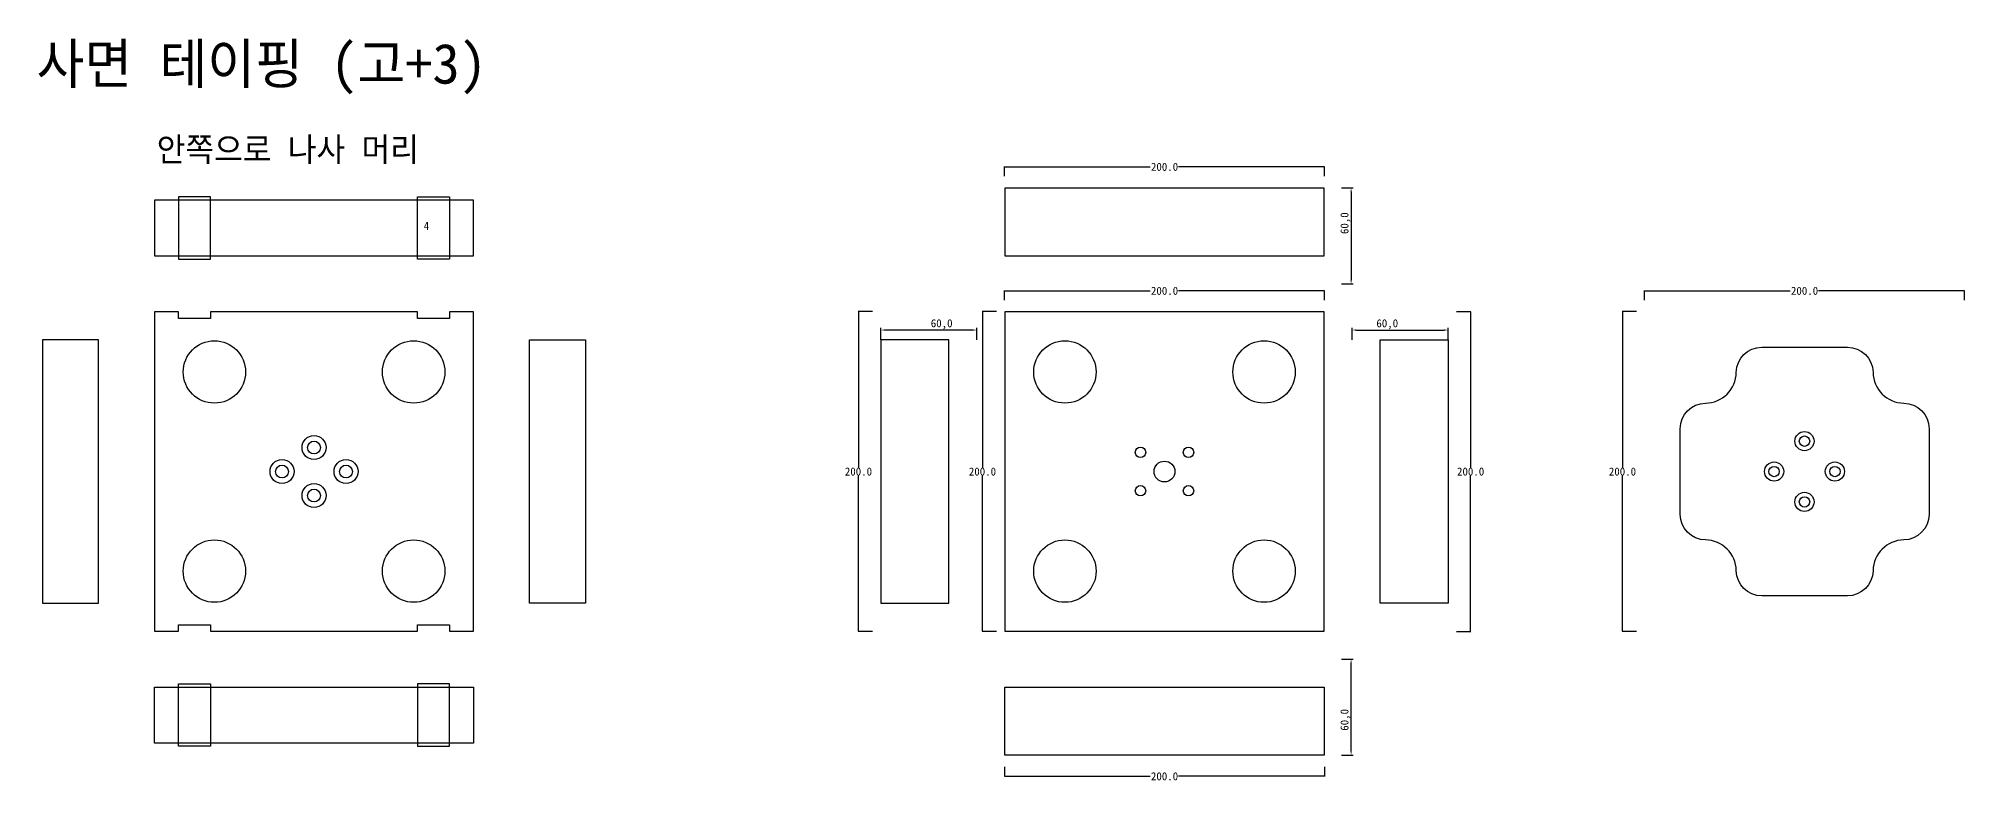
# Model space of a CAD drawing. Header units: millimetres. Extents: x 442 to 2989, y 311 to 775.
# Drawn here: x 442 to 1645, y 311 to 775 of the extents above; entities that cross this region are included whole.
import ezdxf

# ---------------------------------------------------------------- set-up
doc = ezdxf.new("R2010")
doc.units = ezdxf.units.MM
for name, color, linetype in [('TEXT', 7, 'Continuous'), ('볼트 구멍', 7, 'Continuous'), ('치구', 7, 'Continuous'), ('치수', 7, 'Continuous')]:
    doc.layers.add(name, color=color, linetype=linetype)
doc.dimstyles.new('ISO-25', dxfattribs={"dimtxt": 2.5, "dimasz": 2.5, "dimexe": 1.25, "dimexo": 0.625, "dimtad": 1, "dimtxsty": 'Standard', "dimcen": 2.5, "dimadec": 0, "dimazin": 0, "dimtfac": 1, "dimtmove": 0, "dimatfit": 3, "dimfxl": 0, "dimarcsym": 0})
doc.dimstyles.get("Standard").update_dxf_attribs({"dimtxt": 7, "dimasz": 0.18, "dimexe": 0.18, "dimexo": 0.0625, "dimgap": 0.09, "dimtad": 0, "dimtih": 1, "dimtoh": 1, "dimdec": 1, "dimzin": 0, "dimdsep": 46, "dimtxsty": 'Standard', "dimcen": 0.09, "dimadec": 0, "dimazin": 0, "dimtfac": 1, "dimtdec": 1, "dimtofl": 0, "dimtmove": 0, "dimatfit": 3, "dimfxl": 0, "dimtolj": 1, "dimtzin": 0, "dimarcsym": 0})

# ---------------------------------------------------------------- blocks, each defined once
blk = doc.blocks.new('*D29')
at = {"layer": 'Defpoints', "color": 0}
for p in [(1327.7, 604.3), (1327.7, 404.3), (1336.7, 404.3)]:
    blk.add_point(p, dxfattribs=at)
at = {"layer": '치수', "color": 0, "lineweight": -2}
for p, q in [((1327.8, 604.3), (1336.8, 604.3)), ((1336.7, 604.2), (1336.7, 506.9)), ((1336.7, 404.5), (1336.7, 501.7)), ((1327.8, 404.3), (1336.8, 404.3))]:
    blk.add_line(p, q, dxfattribs=at)
at = {"layer": '치수', "color": 0}
for points in [[(1336.6, 604.2), (1336.7, 604.2), (1336.7, 604.3)], [(1336.6, 404.5), (1336.7, 404.5), (1336.7, 404.3)]]:
    blk.add_solid(points, dxfattribs=at)
at = {"layer": '치수', "color": 0, "insert": (1336.7, 504.3), "char_height": 5, "attachment_point": 5}
blk.add_mtext('\\A1;200.0', dxfattribs=at)
blk = doc.blocks.new('*D30')
at = {"layer": 'Defpoints', "color": 0}
for p in [(1255.2, 387.1), (1262, 387.1), (1255.2, 327.1)]:
    blk.add_point(p, dxfattribs=at)
at = {"layer": '치수', "color": 0, "lineweight": -2}
for p, q in [((1255.9, 387.1), (1263.3, 387.1)), ((1262, 329.6), (1262, 384.6)), ((1255.9, 327.1), (1263.3, 327.1))]:
    blk.add_line(p, q, dxfattribs=at)
at = {"layer": '치수', "color": 0}
for points in [[(1261.6, 384.6), (1262.4, 384.6), (1262, 387.1)], [(1261.6, 329.6), (1262.4, 329.6), (1262, 327.1)]]:
    blk.add_solid(points, dxfattribs=at)
at = {"layer": '치수', "color": 0, "insert": (1258.5, 349.1), "char_height": 5, "attachment_point": 5, "rotation": 90}
blk.add_mtext('60,0', dxfattribs=at)
blk = doc.blocks.new('*D31')
at = {"layer": 'Defpoints', "color": 0}
for p in [(1045.4, 319.7), (1245.4, 319.7), (1245.4, 313.8)]:
    blk.add_point(p, dxfattribs=at)
at = {"layer": '치수', "color": 0, "lineweight": -2}
for p, q in [((1045.4, 319.7), (1045.4, 313.7)), ((1045.5, 313.8), (1136.5, 313.8)), ((1245.2, 313.8), (1154.2, 313.8)), ((1245.4, 319.7), (1245.4, 313.7))]:
    blk.add_line(p, q, dxfattribs=at)
at = {"layer": '치수', "color": 0}
for points in [[(1045.5, 313.9), (1045.5, 313.8), (1045.4, 313.8)], [(1245.2, 313.9), (1245.2, 313.8), (1245.4, 313.8)]]:
    blk.add_solid(points, dxfattribs=at)
at = {"layer": '치수', "color": 0, "insert": (1145.4, 313.8), "char_height": 5, "attachment_point": 5}
blk.add_mtext('\\A1;200.0', dxfattribs=at)
blk = doc.blocks.new('*D32')
at = {"layer": 'Defpoints', "color": 0}
for p in [(963, 604.3), (954.1, 404.3), (963, 404.3)]:
    blk.add_point(p, dxfattribs=at)
at = {"layer": '치수', "color": 0, "lineweight": -2}
for p, q in [((962.9, 604.3), (953.9, 604.3)), ((954.1, 604.2), (954.1, 506.9)), ((954.1, 404.5), (954.1, 501.7)), ((962.9, 404.3), (953.9, 404.3))]:
    blk.add_line(p, q, dxfattribs=at)
at = {"layer": '치수', "color": 0}
for points in [[(954, 604.2), (954.1, 604.2), (954.1, 604.3)], [(954, 404.5), (954.1, 404.5), (954.1, 404.3)]]:
    blk.add_solid(points, dxfattribs=at)
at = {"layer": '치수', "color": 0, "insert": (954.1, 504.3), "char_height": 5, "attachment_point": 5}
blk.add_mtext('\\A1;200.0', dxfattribs=at)
blk = doc.blocks.new('*D33')
at = {"layer": 'Defpoints', "color": 0}
for p in [(1040.5, 604.3), (1031.6, 404.3), (1040.5, 404.3)]:
    blk.add_point(p, dxfattribs=at)
at = {"layer": '치수', "color": 0, "lineweight": -2}
for p, q in [((1040.4, 604.3), (1031.4, 604.3)), ((1031.6, 604.2), (1031.6, 506.9)), ((1031.6, 404.5), (1031.6, 501.7)), ((1040.4, 404.3), (1031.4, 404.3))]:
    blk.add_line(p, q, dxfattribs=at)
at = {"layer": '치수', "color": 0}
for points in [[(1031.5, 604.2), (1031.6, 604.2), (1031.6, 604.3)], [(1031.5, 404.5), (1031.6, 404.5), (1031.6, 404.3)]]:
    blk.add_solid(points, dxfattribs=at)
at = {"layer": '치수', "color": 0, "insert": (1031.6, 504.3), "char_height": 5, "attachment_point": 5}
blk.add_mtext('\\A1;200.0', dxfattribs=at)
blk = doc.blocks.new('*D34')
at = {"layer": 'Defpoints', "color": 0}
for p in [(1045.4, 688.9), (1245.4, 694.8), (1245.4, 688.9)]:
    blk.add_point(p, dxfattribs=at)
at = {"layer": '치수', "color": 0, "lineweight": -2}
for p, q in [((1045.4, 689), (1045.4, 695)), ((1045.5, 694.8), (1136.5, 694.8)), ((1245.2, 694.8), (1154.2, 694.8)), ((1245.4, 689), (1245.4, 695))]:
    blk.add_line(p, q, dxfattribs=at)
at = {"layer": '치수', "color": 0}
for points in [[(1045.5, 694.9), (1045.5, 694.8), (1045.4, 694.8)], [(1245.2, 694.9), (1245.2, 694.8), (1245.4, 694.8)]]:
    blk.add_solid(points, dxfattribs=at)
at = {"layer": '치수', "color": 0, "insert": (1145.4, 694.8), "char_height": 5, "attachment_point": 5}
blk.add_mtext('\\A1;200.0', dxfattribs=at)
blk = doc.blocks.new('*D35')
at = {"layer": 'Defpoints', "color": 0}
for p in [(1245.4, 617.3), (1045.4, 611.4), (1245.4, 611.4)]:
    blk.add_point(p, dxfattribs=at)
at = {"layer": '치수', "color": 0, "lineweight": -2}
for p, q in [((1045.4, 611.5), (1045.4, 617.5)), ((1045.5, 617.3), (1136.5, 617.3)), ((1245.2, 617.3), (1154.2, 617.3)), ((1245.4, 611.5), (1245.4, 617.5))]:
    blk.add_line(p, q, dxfattribs=at)
at = {"layer": '치수', "color": 0}
for points in [[(1045.5, 617.4), (1045.5, 617.3), (1045.4, 617.3)], [(1245.2, 617.4), (1245.2, 617.3), (1245.4, 617.3)]]:
    blk.add_solid(points, dxfattribs=at)
at = {"layer": '치수', "color": 0, "insert": (1145.4, 617.3), "char_height": 5, "attachment_point": 5}
blk.add_mtext('\\A1;200.0', dxfattribs=at)
blk = doc.blocks.new('*D36')
at = {"layer": 'Defpoints', "color": 0}
for p in [(968.1, 592.8), (968.1, 586), (1028.1, 586)]:
    blk.add_point(p, dxfattribs=at)
at = {"layer": '치수', "color": 0, "lineweight": -2}
for p, q in [((968.1, 586.7), (968.1, 594.1)), ((1025.6, 592.8), (970.6, 592.8)), ((1028.1, 586.7), (1028.1, 594.1))]:
    blk.add_line(p, q, dxfattribs=at)
at = {"layer": '치수', "color": 0}
for points in [[(970.6, 593.2), (970.6, 592.4), (968.1, 592.8)], [(1025.6, 593.2), (1025.6, 592.4), (1028.1, 592.8)]]:
    blk.add_solid(points, dxfattribs=at)
at = {"layer": '치수', "color": 0, "insert": (1006.1, 596.4), "char_height": 5, "attachment_point": 5}
blk.add_mtext('60,0', dxfattribs=at)
blk = doc.blocks.new('*D37')
at = {"layer": 'Defpoints', "color": 0}
for p in [(1322.6, 592.8), (1262.6, 586), (1322.6, 586)]:
    blk.add_point(p, dxfattribs=at)
at = {"layer": '치수', "color": 0, "lineweight": -2}
for p, q in [((1262.6, 586.7), (1262.6, 594.1)), ((1265.1, 592.8), (1320.1, 592.8)), ((1322.6, 586.7), (1322.6, 594.1))]:
    blk.add_line(p, q, dxfattribs=at)
at = {"layer": '치수', "color": 0}
for points in [[(1265.1, 593.2), (1265.1, 592.4), (1262.6, 592.8)], [(1320.1, 593.2), (1320.1, 592.4), (1322.6, 592.8)]]:
    blk.add_solid(points, dxfattribs=at)
at = {"layer": '치수', "color": 0, "insert": (1284.6, 596.4), "char_height": 5, "attachment_point": 5}
blk.add_mtext('60,0', dxfattribs=at)
blk = doc.blocks.new('*D38')
at = {"layer": 'Defpoints', "color": 0}
for p in [(1255.2, 681.6), (1255.2, 621.6), (1262, 621.6)]:
    blk.add_point(p, dxfattribs=at)
at = {"layer": '치수', "color": 0, "lineweight": -2}
for p, q in [((1255.9, 681.6), (1263.3, 681.6)), ((1262, 679.1), (1262, 624.1)), ((1255.9, 621.6), (1263.3, 621.6))]:
    blk.add_line(p, q, dxfattribs=at)
at = {"layer": '치수', "color": 0}
for points in [[(1261.6, 679.1), (1262.4, 679.1), (1262, 681.6)], [(1261.6, 624.1), (1262.4, 624.1), (1262, 621.6)]]:
    blk.add_solid(points, dxfattribs=at)
at = {"layer": '치수', "color": 0, "insert": (1258.5, 659.6), "char_height": 5, "attachment_point": 5, "rotation": 90}
blk.add_mtext('60,0', dxfattribs=at)
blk = doc.blocks.new('*D41')
at = {"layer": 'Defpoints', "color": 0}
for p in [(1440.5, 604.3), (1431.6, 404.3), (1440.5, 404.3)]:
    blk.add_point(p, dxfattribs=at)
at = {"layer": '치수', "color": 0, "lineweight": -2}
for p, q in [((1440.4, 604.3), (1431.4, 604.3)), ((1431.6, 604.2), (1431.6, 506.9)), ((1431.6, 404.5), (1431.6, 501.7)), ((1440.4, 404.3), (1431.4, 404.3))]:
    blk.add_line(p, q, dxfattribs=at)
at = {"layer": '치수', "color": 0}
for points in [[(1431.5, 604.2), (1431.6, 604.2), (1431.6, 604.3)], [(1431.5, 404.5), (1431.6, 404.5), (1431.6, 404.3)]]:
    blk.add_solid(points, dxfattribs=at)
at = {"layer": '치수', "color": 0, "insert": (1431.6, 504.3), "char_height": 5, "attachment_point": 5}
blk.add_mtext('\\A1;200.0', dxfattribs=at)
blk = doc.blocks.new('*D42')
at = {"layer": 'Defpoints', "color": 0}
for p in [(1645.4, 617.3), (1445.4, 611.4), (1645.4, 611.4)]:
    blk.add_point(p, dxfattribs=at)
at = {"layer": '치수', "color": 0, "lineweight": -2}
for p, q in [((1445.4, 611.5), (1445.4, 617.5)), ((1445.5, 617.3), (1536.5, 617.3)), ((1645.2, 617.3), (1554.2, 617.3)), ((1645.4, 611.5), (1645.4, 617.5))]:
    blk.add_line(p, q, dxfattribs=at)
at = {"layer": '치수', "color": 0}
for points in [[(1445.5, 617.4), (1445.5, 617.3), (1445.4, 617.3)], [(1645.2, 617.4), (1645.2, 617.3), (1645.4, 617.3)]]:
    blk.add_solid(points, dxfattribs=at)
at = {"layer": '치수', "color": 0, "insert": (1545.4, 617.3), "char_height": 5, "attachment_point": 5}
blk.add_mtext('\\A1;200.0', dxfattribs=at)

msp = doc.modelspace()

# ---------------------------------------------------------------- linework, layer by layer
at = {"layer": '볼트 구멍', "color": 2}
for centre in [(613.83, 519.34), (593.83, 504.34), (633.83, 504.34), (613.83, 489.34)]:
    msp.add_circle(centre, 7.5, dxfattribs=at)
at = {"layer": '볼트 구멍', "color": 3}
for centre, radius in [((613.83, 519.34), 4), ((1130.36, 516.34), 3.25), ((1160.36, 516.34), 3.25), ((1545.36, 523.34), 3.25), ((593.83, 504.34), 4), ((633.83, 504.34), 4), ((1145.36, 504.34), 6.5), ((1526.36, 504.34), 3.25), ((1564.36, 504.34), 3.25), ((1130.36, 492.34), 3.25), ((1160.36, 492.34), 3.25), ((613.83, 489.34), 4), ((1545.36, 485.34), 3.25)]:
    msp.add_circle(centre, radius, dxfattribs=at)
at = {"layer": '볼트 구멍', "color": 6}
for centre in [(1545.36, 523.34), (1526.36, 504.34), (1564.36, 504.34), (1545.36, 485.34)]:
    msp.add_circle(centre, 6, dxfattribs=at)
at = {"layer": '치구'}
for points in [[(514.08, 639.09), (713.58, 639.09), (713.58, 674.09), (514.08, 674.09)], [(1245.11, 639.09), (1245.11, 681.59), (1045.61, 681.59), (1045.61, 639.09)], [(514.08, 404.59), (529.08, 404.59), (529.08, 408.59), (549.08, 408.59), (549.08, 404.59), (678.58, 404.59), (678.58, 408.59), (698.58, 408.59), (698.58, 404.59), (713.58, 404.59), (713.58, 604.09), (698.58, 604.09), (698.58, 600.09), (678.58, 600.09), (678.58, 604.09), (549.08, 604.09), (549.08, 600.09), (529.08, 600.09), (529.08, 604.09), (514.08, 604.09)], [(1045.61, 604.09), (1045.61, 404.59), (1245.11, 404.59), (1245.11, 604.09)], [(479.08, 586.69), (444.08, 586.69), (444.08, 421.99), (479.08, 421.99)], [(748.58, 586.69), (783.58, 586.69), (783.58, 421.99), (748.58, 421.99)], [(1010.61, 586.69), (968.11, 586.69), (968.11, 421.99), (1010.61, 421.99)], [(1280.11, 586.69), (1322.61, 586.69), (1322.61, 421.99), (1280.11, 421.99)], [(514.08, 369.59), (713.58, 369.59), (713.58, 334.59), (514.08, 334.59)], [(1245.11, 369.59), (1245.11, 327.09), (1045.61, 327.09), (1045.61, 369.59)]]:
    msp.add_lwpolyline(points, close=True, dxfattribs=at)
at = {"layer": '치구', "color": 1}
for points in [[(529.08, 637.09), (549.08, 637.09), (549.08, 676.08), (529.08, 676.08)], [(698.58, 637.09), (678.58, 637.09), (678.58, 676.08), (698.58, 676.08)], [(529.08, 371.59), (549.08, 371.59), (549.08, 332.59), (529.08, 332.59)], [(698.58, 371.59), (678.58, 371.59), (678.58, 332.59), (698.58, 332.59)]]:
    msp.add_lwpolyline(points, close=True, dxfattribs=at)
at = {"layer": '치구'}
msp.add_lwpolyline([(1502.71, 566.31, -0.4100942), (1518.71, 582.09), (1572.21, 582.09, -0.4100942), (1588.21, 566.31, 0.4059866), (1607.43, 547.09, -0.4100942), (1623.21, 531.09), (1623.21, 477.58, -0.4100942), (1607.43, 461.59, 0.4059866), (1588.21, 442.36, -0.4100942), (1572.21, 426.59), (1518.71, 426.59, -0.4100942), (1502.71, 442.36, 0.4059866), (1483.48, 461.59, -0.4100942), (1467.71, 477.58), (1467.71, 531.09, -0.4100942), (1483.48, 547.09, 0.4059866)], format="xyb", close=True, dxfattribs=at)
for centre in [(551.58, 566.59), (676.08, 566.59), (1083.11, 566.59), (1207.61, 566.59), (551.58, 442.09), (676.08, 442.09), (1083.11, 442.09), (1207.61, 442.09)]:
    msp.add_circle(centre, 19.5, dxfattribs=at)

# ---------------------------------------------------------------- texts
at = {"layer": 'TEXT', "linetype": 'Continuous'}
msp.add_text('사면 테이핑 (고+3)', height=25, dxfattribs=at).set_placement((440.43, 746.85))
at = {"layer": 'TEXT', "color": 1}
for s, height, p in [('안쪽으로 나사 머리', 15, (515.48, 698.26)), ('4', 5, (682.39, 655.39))]:
    msp.add_text(s, height=height, dxfattribs=at).set_placement(p)

# ---------------------------------------------------------------- dimensions: what is measured, and where the dimension line sits
at = {"layer": '치수', "color": 4}
for base, p1, p2, picture, middle in [((1245.36, 694.83), (1045.36, 688.94), (1245.36, 688.94), '*D34', (1145.36, 694.83)), ((1245.36, 617.33), (1045.36, 611.44), (1245.36, 611.44), '*D35', (1145.36, 617.33)), ((1645.36, 617.33), (1445.36, 611.44), (1645.36, 611.44), '*D42', (1545.36, 617.33)), ((1245.36, 313.85), (1045.36, 319.73), (1245.36, 319.73), '*D31', (1145.36, 313.85))]:
    dim = msp.add_linear_dim(base=base, p1=p1, p2=p2, dimstyle='Standard', override={"dimtxt": 5}, dxfattribs=at)
    dim.commit()
    dim.dimension.update_dxf_attribs({"geometry": picture, "text_midpoint": middle})
for base, p1, p2, angle, picture, middle in [((1262.01, 621.59), (1255.23, 681.59), (1255.23, 621.59), 270, '*D38', (1262.01, 659.59)), ((968.11, 592.81), (1028.11, 586.04), (968.11, 586.04), 180, '*D36', (1006.11, 592.81)), ((1262.01, 387.09), (1255.23, 327.09), (1255.23, 387.09), 90, '*D30', (1262.01, 349.09))]:
    dim = msp.add_linear_dim(base=base, p1=p1, p2=p2, angle=angle, dimstyle='ISO-25', override={"dimtxt": 5, "dimdec": 1, "dimzin": 0, "dimtdec": 1}, dxfattribs=at)
    dim.commit()
    dim.dimension.update_dxf_attribs({"geometry": picture, "text_midpoint": middle, "dimtype": 160})
for base, p1, p2, picture, middle in [((954.06, 404.34), (962.97, 604.34), (962.97, 404.34), '*D32', (954.06, 504.34)), ((1031.56, 404.34), (1040.47, 604.34), (1040.47, 404.34), '*D33', (1031.56, 504.34)), ((1336.65, 404.34), (1327.75, 604.34), (1327.75, 404.34), '*D29', (1336.65, 504.34)), ((1431.56, 404.34), (1440.47, 604.34), (1440.47, 404.34), '*D41', (1431.56, 504.34))]:
    dim = msp.add_linear_dim(base=base, p1=p1, p2=p2, angle=90, dimstyle='Standard', override={"dimtxt": 5}, dxfattribs=at)
    dim.commit()
    dim.dimension.update_dxf_attribs({"geometry": picture, "text_midpoint": middle})
dim = msp.add_linear_dim(base=(1322.61, 592.81), p1=(1262.61, 586.04), p2=(1322.61, 586.04), dimstyle='ISO-25', override={"dimtxt": 5, "dimdec": 1, "dimzin": 0, "dimtdec": 1}, dxfattribs=at)
dim.commit()
dim.dimension.update_dxf_attribs({"geometry": '*D37', "text_midpoint": (1284.61, 592.81), "dimtype": 160})

doc.saveas('drawing.dxf')
